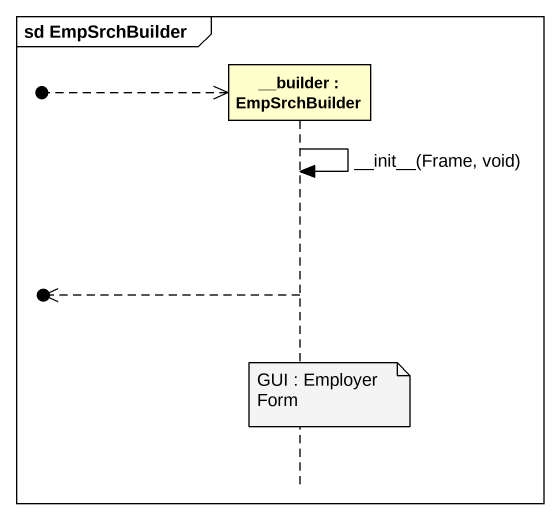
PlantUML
@startuml
mainframe sd EmpSrchBuilder
hide footbox
participant "__builder : EmpSrchBuilder" as builder

[o-->> builder
builder -> builder : ~__init~__(Frame, void)
[o<<-- builder
note over builder : GUI : Employer Form
@enduml
